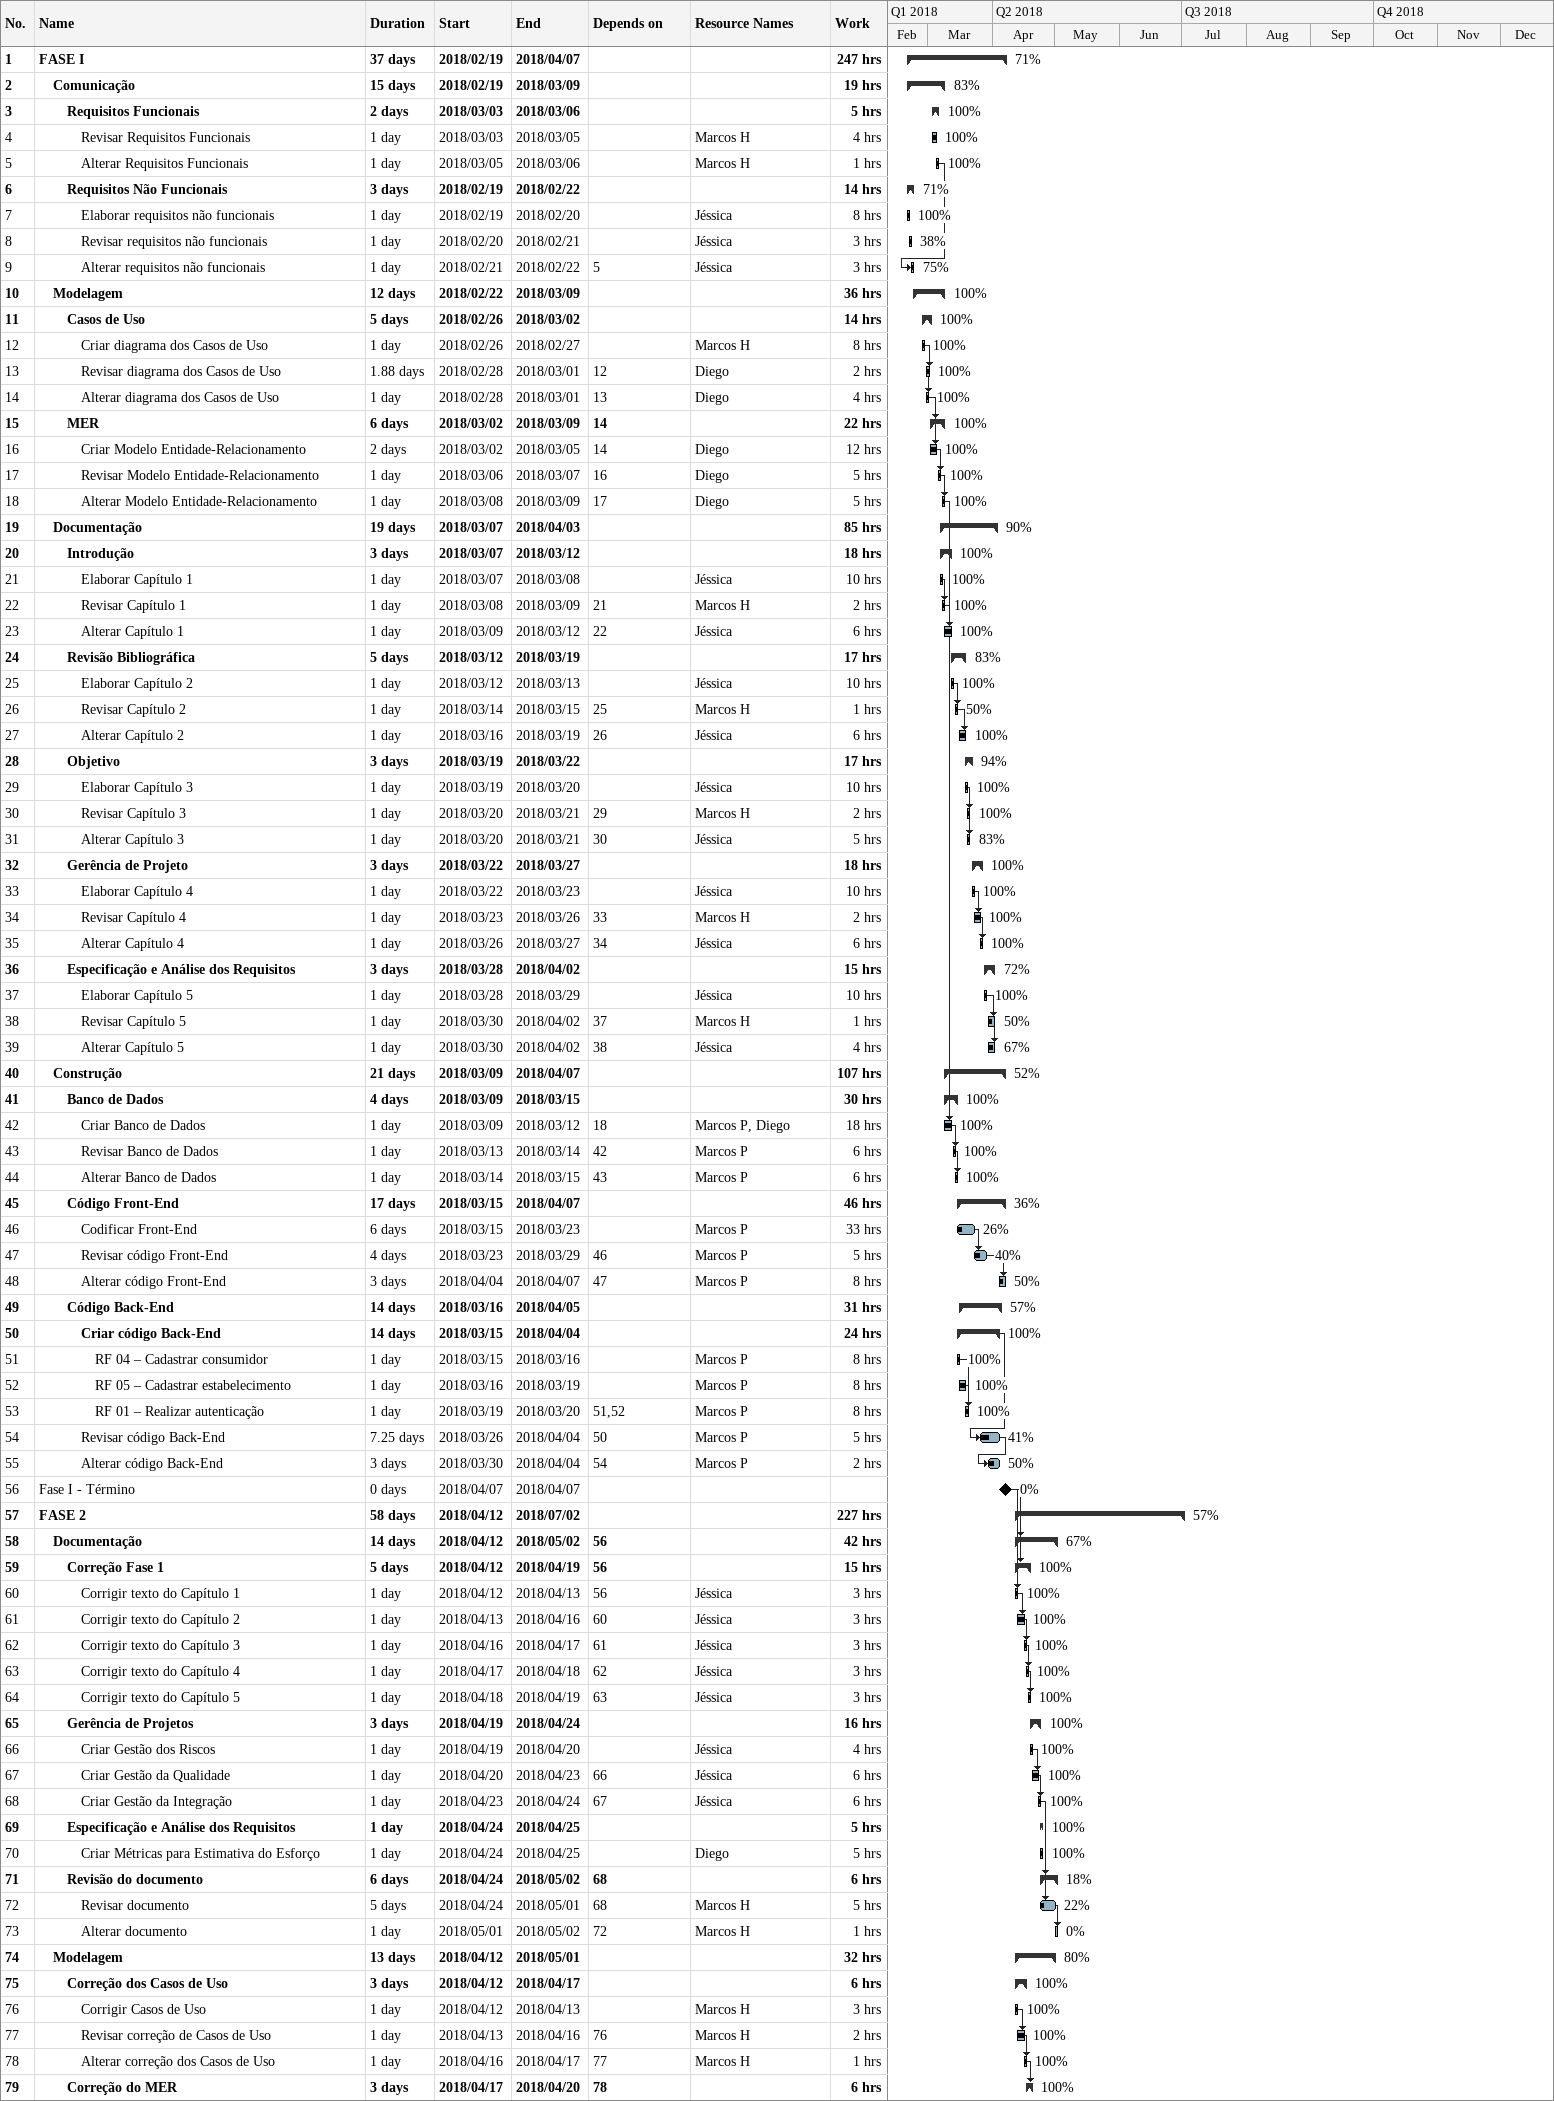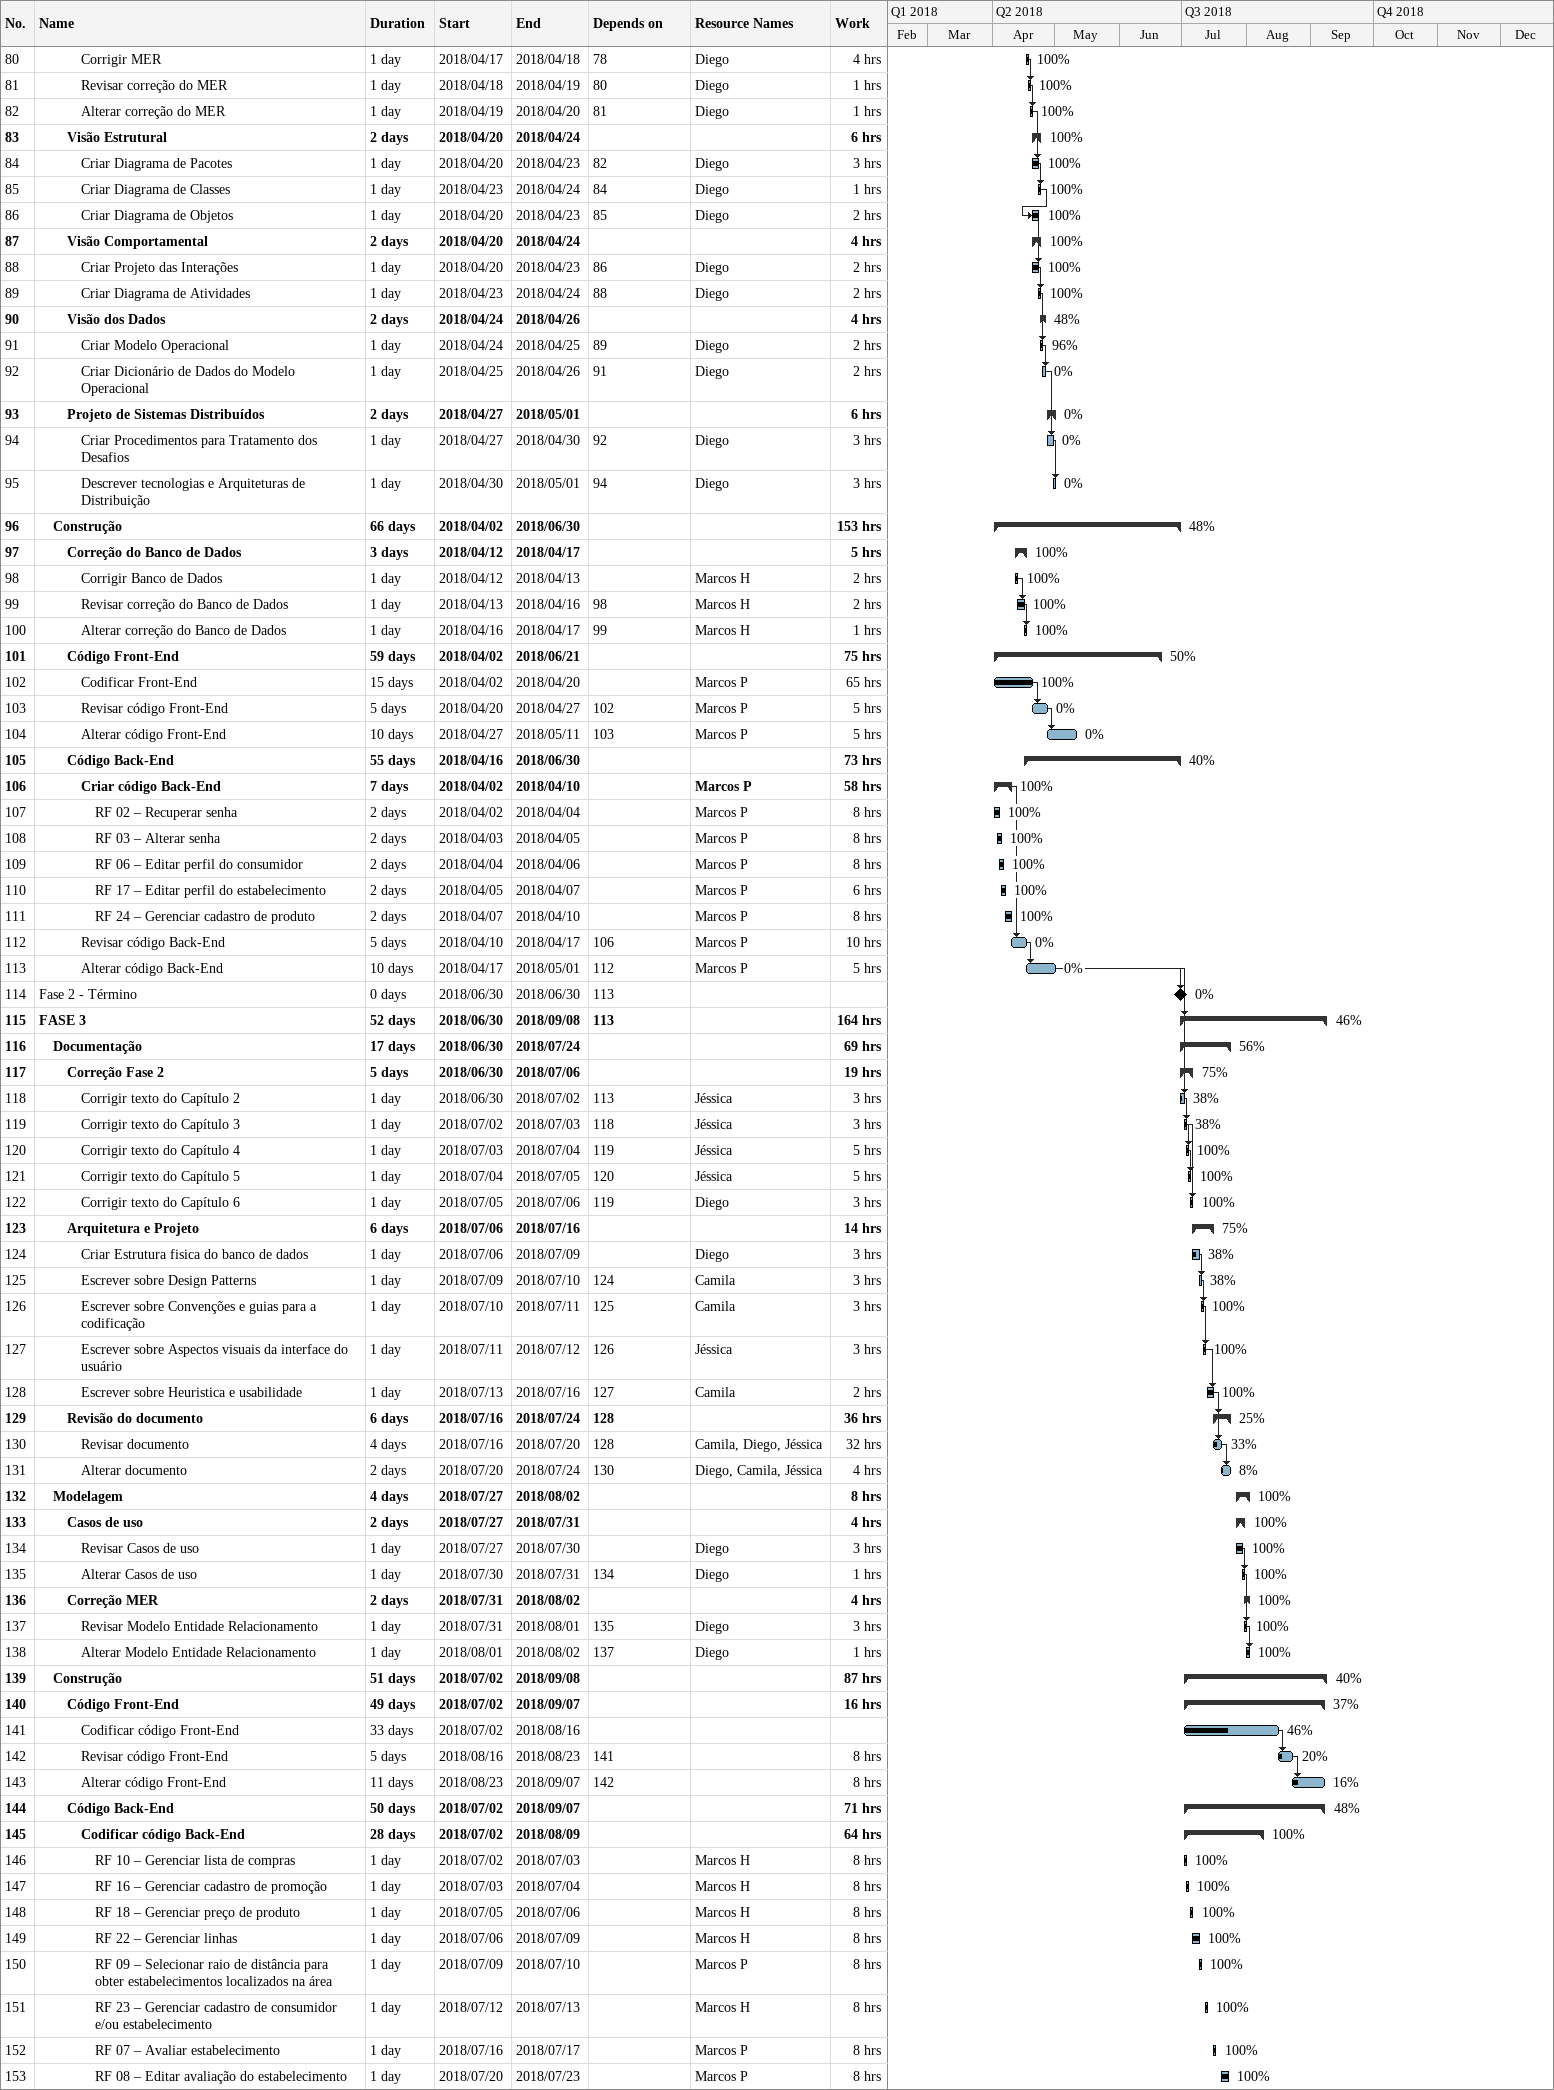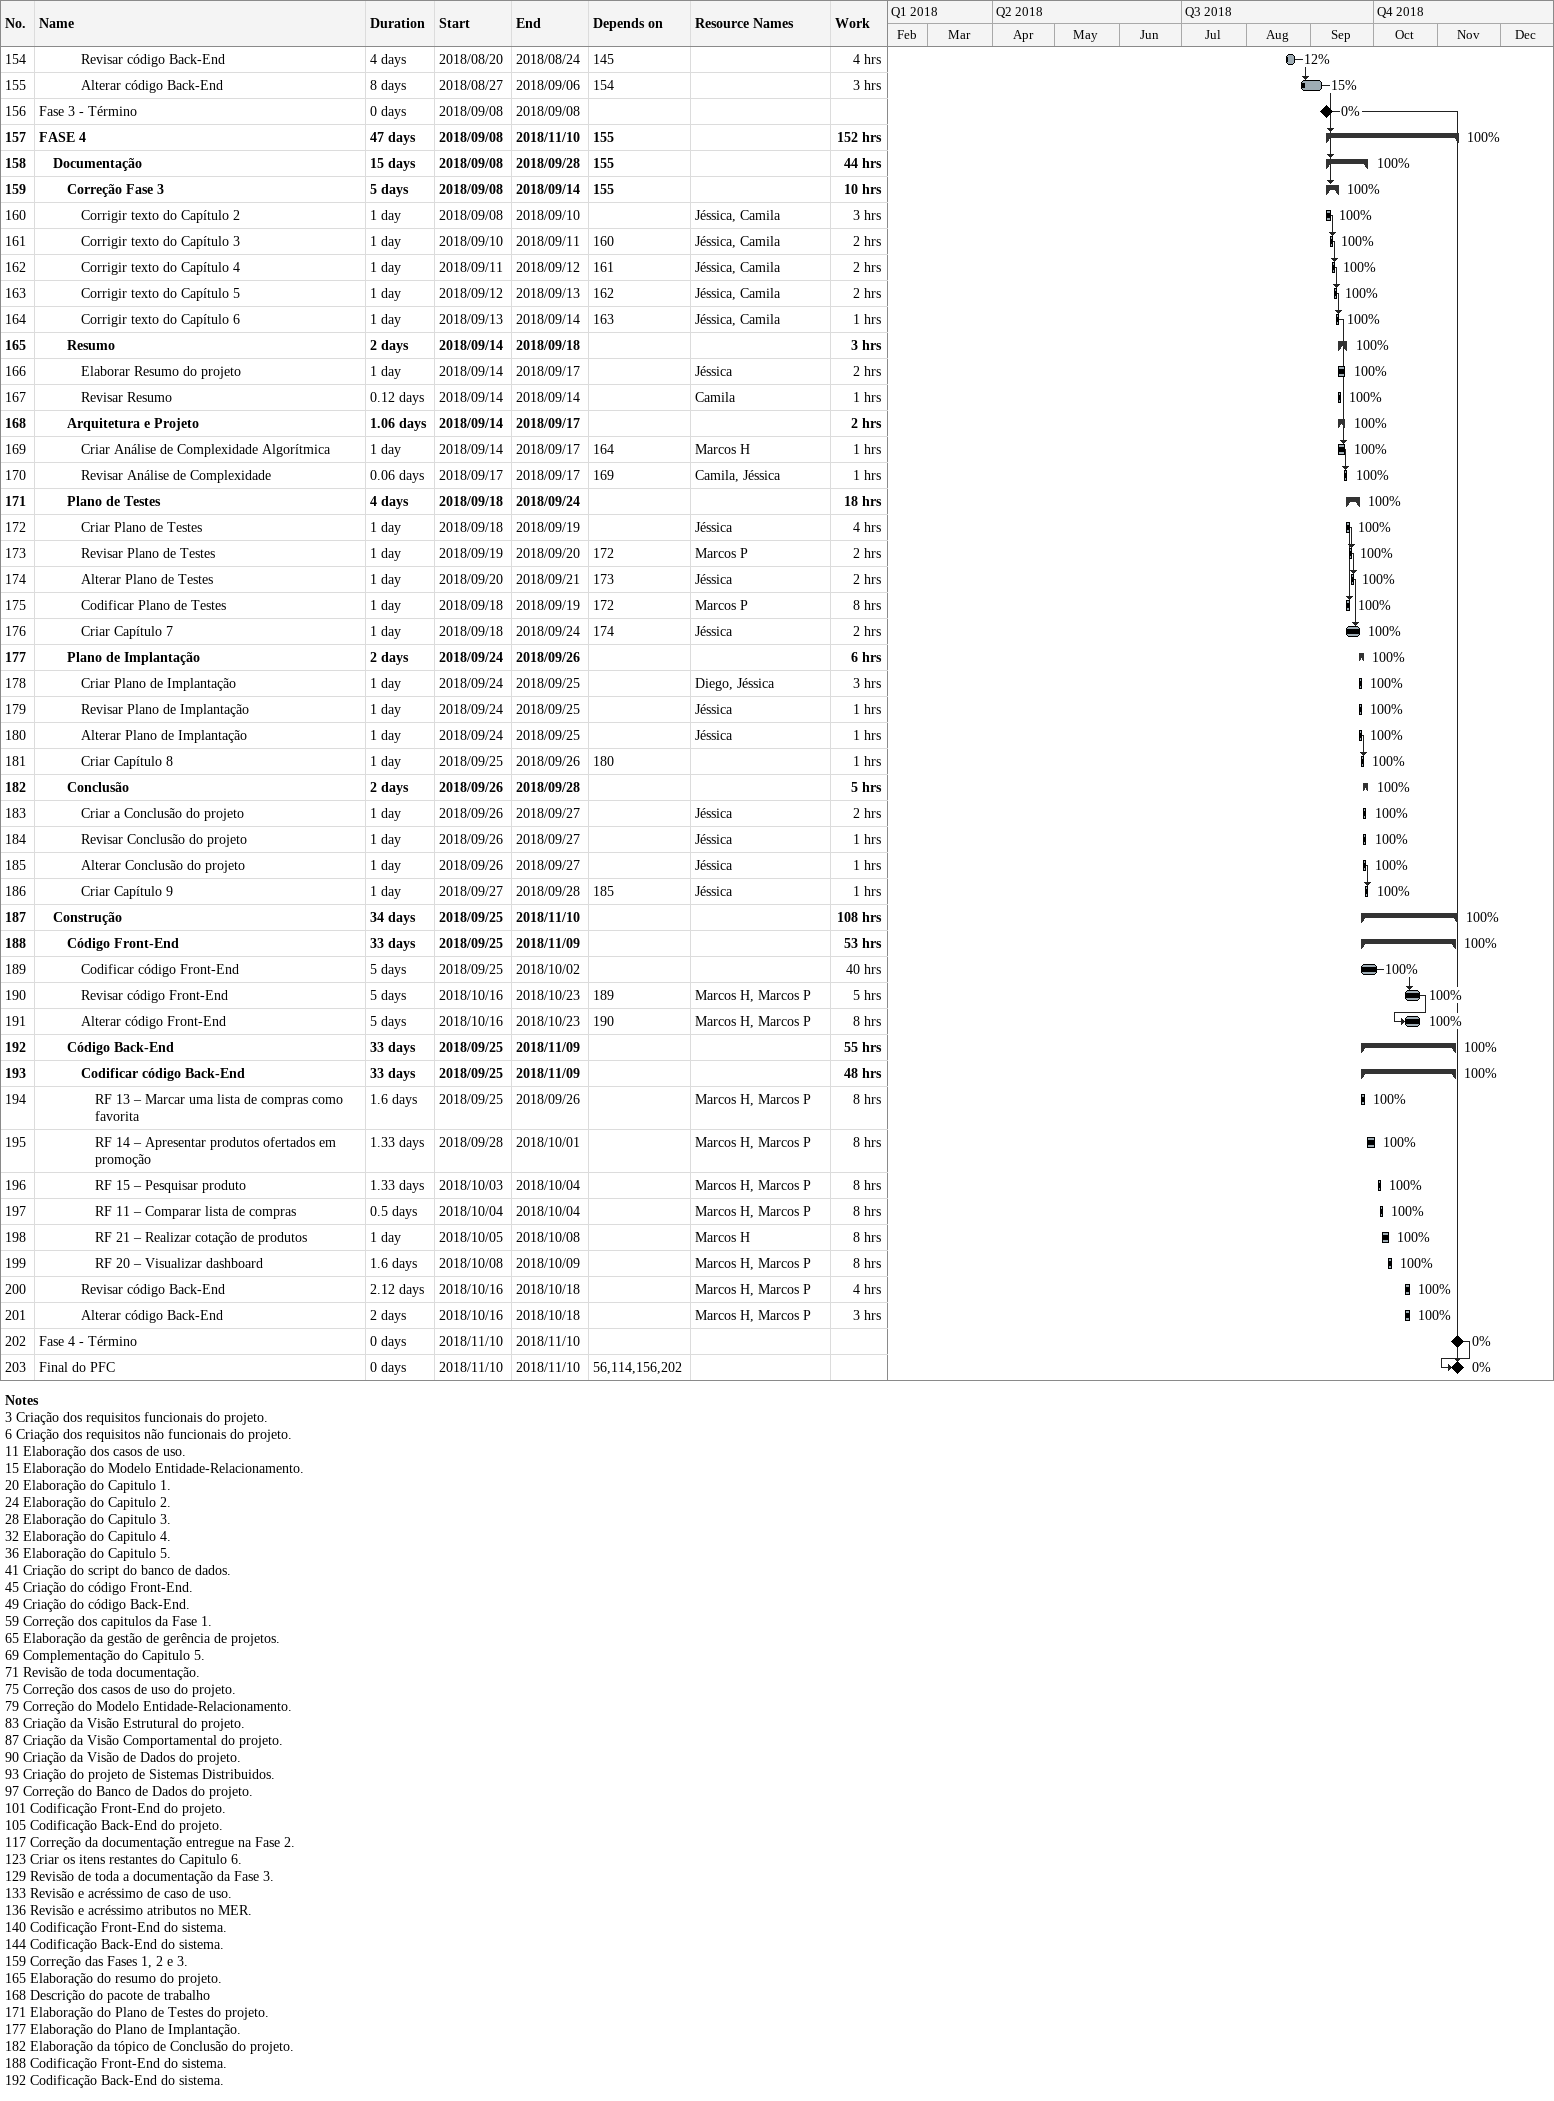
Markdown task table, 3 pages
| ID | Level | Task | Duration | Start | Finish | Predecessors | Resources | % complete | Work (h) |
|---|---|---|---|---|---|---|---|---|---|
| 1 | 1 | **FASE I** | 37d | 2018-02-19 | 2018-04-07 |  |  | 71 | 247 |
| 2 | 2 | **Comunicação** | 15d | 2018-02-19 | 2018-03-09 |  |  | 83 | 19 |
| 3 | 3 | **Requisitos Funcionais** | 2d | 2018-03-03 | 2018-03-06 |  |  | 100 | 5 |
| 4 | 4 | Revisar Requisitos Funcionais | 1d | 2018-03-03 | 2018-03-05 |  | Marcos H | 100 | 4 |
| 5 | 4 | Alterar Requisitos Funcionais | 1d | 2018-03-05 | 2018-03-06 |  | Marcos H | 100 | 1 |
| 6 | 3 | **Requisitos Não Funcionais** | 3d | 2018-02-19 | 2018-02-22 |  |  | 71 | 14 |
| 7 | 4 | Elaborar requisitos não funcionais | 1d | 2018-02-19 | 2018-02-20 |  | Jéssica | 100 | 8 |
| 8 | 4 | Revisar requisitos não funcionais | 1d | 2018-02-20 | 2018-02-21 |  | Jéssica | 38 | 3 |
| 9 | 4 | Alterar requisitos não funcionais | 1d | 2018-02-21 | 2018-02-22 | 5 | Jéssica | 75 | 3 |
| 10 | 2 | **Modelagem** | 12d | 2018-02-22 | 2018-03-09 |  |  | 100 | 36 |
| 11 | 3 | **Casos de Uso** | 5d | 2018-02-26 | 2018-03-02 |  |  | 100 | 14 |
| 12 | 4 | Criar diagrama dos Casos de Uso | 1d | 2018-02-26 | 2018-02-27 |  | Marcos H | 100 | 8 |
| 13 | 4 | Revisar diagrama dos Casos de Uso | 1.88d | 2018-02-28 | 2018-03-01 | 12 | Diego | 100 | 2 |
| 14 | 4 | Alterar diagrama dos Casos de Uso | 1d | 2018-02-28 | 2018-03-01 | 13 | Diego | 100 | 4 |
| 15 | 3 | **MER** | 6d | 2018-03-02 | 2018-03-09 | 14 |  | 100 | 22 |
| 16 | 4 | Criar Modelo Entidade-Relacionamento | 2d | 2018-03-02 | 2018-03-05 | 14 | Diego | 100 | 12 |
| 17 | 4 | Revisar Modelo Entidade-Relacionamento | 1d | 2018-03-06 | 2018-03-07 | 16 | Diego | 100 | 5 |
| 18 | 4 | Alterar Modelo Entidade-Relacionamento | 1d | 2018-03-08 | 2018-03-09 | 17 | Diego | 100 | 5 |
| 19 | 2 | **Documentação** | 19d | 2018-03-07 | 2018-04-03 |  |  | 90 | 85 |
| 20 | 3 | **Introdução** | 3d | 2018-03-07 | 2018-03-12 |  |  | 100 | 18 |
| 21 | 4 | Elaborar Capítulo 1 | 1d | 2018-03-07 | 2018-03-08 |  | Jéssica | 100 | 10 |
| 22 | 4 | Revisar Capítulo 1 | 1d | 2018-03-08 | 2018-03-09 | 21 | Marcos H | 100 | 2 |
| 23 | 4 | Alterar Capítulo 1 | 1d | 2018-03-09 | 2018-03-12 | 22 | Jéssica | 100 | 6 |
| 24 | 3 | **Revisão Bibliográfica** | 5d | 2018-03-12 | 2018-03-19 |  |  | 83 | 17 |
| 25 | 4 | Elaborar Capítulo 2 | 1d | 2018-03-12 | 2018-03-13 |  | Jéssica | 100 | 10 |
| 26 | 4 | Revisar Capítulo 2 | 1d | 2018-03-14 | 2018-03-15 | 25 | Marcos H | 50 | 1 |
| 27 | 4 | Alterar Capítulo 2 | 1d | 2018-03-16 | 2018-03-19 | 26 | Jéssica | 100 | 6 |
| 28 | 3 | **Objetivo** | 3d | 2018-03-19 | 2018-03-22 |  |  | 94 | 17 |
| 29 | 4 | Elaborar Capítulo 3 | 1d | 2018-03-19 | 2018-03-20 |  | Jéssica | 100 | 10 |
| 30 | 4 | Revisar Capítulo 3 | 1d | 2018-03-20 | 2018-03-21 | 29 | Marcos H | 100 | 2 |
| 31 | 4 | Alterar Capítulo 3 | 1d | 2018-03-20 | 2018-03-21 | 30 | Jéssica | 83 | 5 |
| 32 | 3 | **Gerência de Projeto** | 3d | 2018-03-22 | 2018-03-27 |  |  | 100 | 18 |
| 33 | 4 | Elaborar Capítulo 4 | 1d | 2018-03-22 | 2018-03-23 |  | Jéssica | 100 | 10 |
| 34 | 4 | Revisar Capítulo 4 | 1d | 2018-03-23 | 2018-03-26 | 33 | Marcos H | 100 | 2 |
| 35 | 4 | Alterar Capítulo 4 | 1d | 2018-03-26 | 2018-03-27 | 34 | Jéssica | 100 | 6 |
| 36 | 3 | **Especificação e Análise dos Requisitos** | 3d | 2018-03-28 | 2018-04-02 |  |  | 72 | 15 |
| 37 | 4 | Elaborar Capítulo 5 | 1d | 2018-03-28 | 2018-03-29 |  | Jéssica | 100 | 10 |
| 38 | 4 | Revisar Capítulo 5 | 1d | 2018-03-30 | 2018-04-02 | 37 | Marcos H | 50 | 1 |
| 39 | 4 | Alterar Capítulo 5 | 1d | 2018-03-30 | 2018-04-02 | 38 | Jéssica | 67 | 4 |
| 40 | 2 | **Construção** | 21d | 2018-03-09 | 2018-04-07 |  |  | 52 | 107 |
| 41 | 3 | **Banco de Dados** | 4d | 2018-03-09 | 2018-03-15 |  |  | 100 | 30 |
| 42 | 4 | Criar Banco de Dados | 1d | 2018-03-09 | 2018-03-12 | 18 | Marcos P, Diego | 100 | 18 |
| 43 | 4 | Revisar Banco de Dados | 1d | 2018-03-13 | 2018-03-14 | 42 | Marcos P | 100 | 6 |
| 44 | 4 | Alterar Banco de Dados | 1d | 2018-03-14 | 2018-03-15 | 43 | Marcos P | 100 | 6 |
| 45 | 3 | **Código Front-End** | 17d | 2018-03-15 | 2018-04-07 |  |  | 36 | 46 |
| 46 | 4 | Codificar Front-End | 6d | 2018-03-15 | 2018-03-23 |  | Marcos P | 26 | 33 |
| 47 | 4 | Revisar código Front-End | 4d | 2018-03-23 | 2018-03-29 | 46 | Marcos P | 40 | 5 |
| 48 | 4 | Alterar código Front-End | 3d | 2018-04-04 | 2018-04-07 | 47 | Marcos P | 50 | 8 |
| 49 | 3 | **Código Back-End** | 14d | 2018-03-16 | 2018-04-05 |  |  | 57 | 31 |
| 50 | 4 | **Criar código Back-End** | 14d | 2018-03-15 | 2018-04-04 |  |  | 100 | 24 |
| 51 | 5 | RF 04 – Cadastrar consumidor | 1d | 2018-03-15 | 2018-03-16 |  | Marcos P | 100 | 8 |
| 52 | 5 | RF 05 – Cadastrar estabelecimento | 1d | 2018-03-16 | 2018-03-19 |  | Marcos P | 100 | 8 |
| 53 | 5 | RF 01 – Realizar autenticação | 1d | 2018-03-19 | 2018-03-20 | 51, 52 | Marcos P | 100 | 8 |
| 54 | 4 | Revisar código Back-End | 7.25d | 2018-03-26 | 2018-04-04 | 50 | Marcos P | 41 | 5 |
| 55 | 4 | Alterar código Back-End | 3d | 2018-03-30 | 2018-04-04 | 54 | Marcos P | 50 | 2 |
| 56 | 1 | Fase I - Término | 0d | 2018-04-07 | 2018-04-07 |  |  | 0 |  |
| 57 | 1 | **FASE 2** | 58d | 2018-04-12 | 2018-07-02 |  |  | 57 | 227 |
| 58 | 2 | **Documentação** | 14d | 2018-04-12 | 2018-05-02 | 56 |  | 67 | 42 |
| 59 | 3 | **Correção Fase 1** | 5d | 2018-04-12 | 2018-04-19 | 56 |  | 100 | 15 |
| 60 | 4 | Corrigir texto do Capítulo 1 | 1d | 2018-04-12 | 2018-04-13 | 56 | Jéssica | 100 | 3 |
| 61 | 4 | Corrigir texto do Capítulo 2 | 1d | 2018-04-13 | 2018-04-16 | 60 | Jéssica | 100 | 3 |
| 62 | 4 | Corrigir texto do Capítulo 3 | 1d | 2018-04-16 | 2018-04-17 | 61 | Jéssica | 100 | 3 |
| 63 | 4 | Corrigir texto do Capítulo 4 | 1d | 2018-04-17 | 2018-04-18 | 62 | Jéssica | 100 | 3 |
| 64 | 4 | Corrigir texto do Capítulo 5 | 1d | 2018-04-18 | 2018-04-19 | 63 | Jéssica | 100 | 3 |
| 65 | 3 | **Gerência de Projetos** | 3d | 2018-04-19 | 2018-04-24 |  |  | 100 | 16 |
| 66 | 4 | Criar Gestão dos Riscos | 1d | 2018-04-19 | 2018-04-20 |  | Jéssica | 100 | 4 |
| 67 | 4 | Criar Gestão da Qualidade | 1d | 2018-04-20 | 2018-04-23 | 66 | Jéssica | 100 | 6 |
| 68 | 4 | Criar Gestão da Integração | 1d | 2018-04-23 | 2018-04-24 | 67 | Jéssica | 100 | 6 |
| 69 | 3 | **Especificação e Análise dos Requisitos** | 1d | 2018-04-24 | 2018-04-25 |  |  | 100 | 5 |
| 70 | 4 | Criar Métricas para Estimativa do Esforço | 1d | 2018-04-24 | 2018-04-25 |  | Diego | 100 | 5 |
| 71 | 3 | **Revisão do documento** | 6d | 2018-04-24 | 2018-05-02 | 68 |  | 18 | 6 |
| 72 | 4 | Revisar documento | 5d | 2018-04-24 | 2018-05-01 | 68 | Marcos H | 22 | 5 |
| 73 | 4 | Alterar documento | 1d | 2018-05-01 | 2018-05-02 | 72 | Marcos H | 0 | 1 |
| 74 | 2 | **Modelagem** | 13d | 2018-04-12 | 2018-05-01 |  |  | 80 | 32 |
| 75 | 3 | **Correção dos Casos de Uso** | 3d | 2018-04-12 | 2018-04-17 |  |  | 100 | 6 |
| 76 | 4 | Corrigir Casos de Uso | 1d | 2018-04-12 | 2018-04-13 |  | Marcos H | 100 | 3 |
| 77 | 4 | Revisar correção de Casos de Uso | 1d | 2018-04-13 | 2018-04-16 | 76 | Marcos H | 100 | 2 |
| 78 | 4 | Alterar correção dos Casos de Uso | 1d | 2018-04-16 | 2018-04-17 | 77 | Marcos H | 100 | 1 |
| 79 | 3 | **Correção do MER** | 3d | 2018-04-17 | 2018-04-20 | 78 |  | 100 | 6 |
| 80 | 4 | Corrigir MER | 1d | 2018-04-17 | 2018-04-18 | 78 | Diego | 100 | 4 |
| 81 | 4 | Revisar correção do MER | 1d | 2018-04-18 | 2018-04-19 | 80 | Diego | 100 | 1 |
| 82 | 4 | Alterar correção do MER | 1d | 2018-04-19 | 2018-04-20 | 81 | Diego | 100 | 1 |
| 83 | 3 | **Visão Estrutural** | 2d | 2018-04-20 | 2018-04-24 |  |  | 100 | 6 |
| 84 | 4 | Criar Diagrama de Pacotes | 1d | 2018-04-20 | 2018-04-23 | 82 | Diego | 100 | 3 |
| 85 | 4 | Criar Diagrama de Classes | 1d | 2018-04-23 | 2018-04-24 | 84 | Diego | 100 | 1 |
| 86 | 4 | Criar Diagrama de Objetos | 1d | 2018-04-20 | 2018-04-23 | 85 | Diego | 100 | 2 |
| 87 | 3 | **Visão Comportamental** | 2d | 2018-04-20 | 2018-04-24 |  |  | 100 | 4 |
| 88 | 4 | Criar Projeto das Interações | 1d | 2018-04-20 | 2018-04-23 | 86 | Diego | 100 | 2 |
| 89 | 4 | Criar Diagrama de Atividades | 1d | 2018-04-23 | 2018-04-24 | 88 | Diego | 100 | 2 |
| 90 | 3 | **Visão dos Dados** | 2d | 2018-04-24 | 2018-04-26 |  |  | 48 | 4 |
| 91 | 4 | Criar Modelo Operacional | 1d | 2018-04-24 | 2018-04-25 | 89 | Diego | 96 | 2 |
| 92 | 4 | Criar Dicionário de Dados do Modelo Operacional | 1d | 2018-04-25 | 2018-04-26 | 91 | Diego | 0 | 2 |
| 93 | 3 | **Projeto de Sistemas Distribuídos** | 2d | 2018-04-27 | 2018-05-01 |  |  | 0 | 6 |
| 94 | 4 | Criar Procedimentos para Tratamento dos Desafios | 1d | 2018-04-27 | 2018-04-30 | 92 | Diego | 0 | 3 |
| 95 | 4 | Descrever tecnologias e Arquiteturas de Distribuição | 1d | 2018-04-30 | 2018-05-01 | 94 | Diego | 0 | 3 |
| 96 | 2 | **Construção** | 66d | 2018-04-02 | 2018-06-30 |  |  | 48 | 153 |
| 97 | 3 | **Correção do Banco de Dados** | 3d | 2018-04-12 | 2018-04-17 |  |  | 100 | 5 |
| 98 | 4 | Corrigir Banco de Dados | 1d | 2018-04-12 | 2018-04-13 |  | Marcos H | 100 | 2 |
| 99 | 4 | Revisar correção do Banco de Dados | 1d | 2018-04-13 | 2018-04-16 | 98 | Marcos H | 100 | 2 |
| 100 | 4 | Alterar correção do Banco de Dados | 1d | 2018-04-16 | 2018-04-17 | 99 | Marcos H | 100 | 1 |
| 101 | 3 | **Código Front-End** | 59d | 2018-04-02 | 2018-06-21 |  |  | 50 | 75 |
| 102 | 4 | Codificar Front-End | 15d | 2018-04-02 | 2018-04-20 |  | Marcos P | 100 | 65 |
| 103 | 4 | Revisar código Front-End | 5d | 2018-04-20 | 2018-04-27 | 102 | Marcos P | 0 | 5 |
| 104 | 4 | Alterar código Front-End | 10d | 2018-04-27 | 2018-05-11 | 103 | Marcos P | 0 | 5 |
| 105 | 3 | **Código Back-End** | 55d | 2018-04-16 | 2018-06-30 |  |  | 40 | 73 |
| 106 | 4 | **Criar código Back-End** | 7d | 2018-04-02 | 2018-04-10 |  | Marcos P | 100 | 58 |
| 107 | 5 | RF 02 – Recuperar senha | 2d | 2018-04-02 | 2018-04-04 |  | Marcos P | 100 | 8 |
| 108 | 5 | RF 03 – Alterar senha | 2d | 2018-04-03 | 2018-04-05 |  | Marcos P | 100 | 8 |
| 109 | 5 | RF 06 – Editar perfil do consumidor | 2d | 2018-04-04 | 2018-04-06 |  | Marcos P | 100 | 8 |
| 110 | 5 | RF 17 – Editar perfil do estabelecimento | 2d | 2018-04-05 | 2018-04-07 |  | Marcos P | 100 | 6 |
| 111 | 5 | RF 24 – Gerenciar cadastro de produto | 2d | 2018-04-07 | 2018-04-10 |  | Marcos P | 100 | 8 |
| 112 | 4 | Revisar código Back-End | 5d | 2018-04-10 | 2018-04-17 | 106 | Marcos P | 0 | 10 |
| 113 | 4 | Alterar código Back-End | 10d | 2018-04-17 | 2018-05-01 | 112 | Marcos P | 0 | 5 |
| 114 | 1 | Fase 2 - Término | 0d | 2018-06-30 | 2018-06-30 | 113 |  | 0 |  |
| 115 | 1 | **FASE 3** | 52d | 2018-06-30 | 2018-09-08 | 113 |  | 46 | 164 |
| 116 | 2 | **Documentação** | 17d | 2018-06-30 | 2018-07-24 |  |  | 56 | 69 |
| 117 | 3 | **Correção Fase 2** | 5d | 2018-06-30 | 2018-07-06 |  |  | 75 | 19 |
| 118 | 4 | Corrigir texto do Capítulo 2 | 1d | 2018-06-30 | 2018-07-02 | 113 | Jéssica | 38 | 3 |
| 119 | 4 | Corrigir texto do Capítulo 3 | 1d | 2018-07-02 | 2018-07-03 | 118 | Jéssica | 38 | 3 |
| 120 | 4 | Corrigir texto do Capítulo 4 | 1d | 2018-07-03 | 2018-07-04 | 119 | Jéssica | 100 | 5 |
| 121 | 4 | Corrigir texto do Capítulo 5 | 1d | 2018-07-04 | 2018-07-05 | 120 | Jéssica | 100 | 5 |
| 122 | 4 | Corrigir texto do Capítulo 6 | 1d | 2018-07-05 | 2018-07-06 | 119 | Diego | 100 | 3 |
| 123 | 3 | **Arquitetura e Projeto** | 6d | 2018-07-06 | 2018-07-16 |  |  | 75 | 14 |
| 124 | 4 | Criar Estrutura fisica do banco de dados | 1d | 2018-07-06 | 2018-07-09 |  | Diego | 38 | 3 |
| 125 | 4 | Escrever sobre Design Patterns | 1d | 2018-07-09 | 2018-07-10 | 124 | Camila | 38 | 3 |
| 126 | 4 | Escrever sobre Convenções e guias para a codificação | 1d | 2018-07-10 | 2018-07-11 | 125 | Camila | 100 | 3 |
| 127 | 4 | Escrever sobre Aspectos visuais da interface do usuário | 1d | 2018-07-11 | 2018-07-12 | 126 | Jéssica | 100 | 3 |
| 128 | 4 | Escrever sobre Heuristica e usabilidade | 1d | 2018-07-13 | 2018-07-16 | 127 | Camila | 100 | 2 |
| 129 | 3 | **Revisão do documento** | 6d | 2018-07-16 | 2018-07-24 | 128 |  | 25 | 36 |
| 130 | 4 | Revisar documento | 4d | 2018-07-16 | 2018-07-20 | 128 | Camila, Diego, Jéssica | 33 | 32 |
| 131 | 4 | Alterar documento | 2d | 2018-07-20 | 2018-07-24 | 130 | Diego, Camila, Jéssica | 8 | 4 |
| 132 | 2 | **Modelagem** | 4d | 2018-07-27 | 2018-08-02 |  |  | 100 | 8 |
| 133 | 3 | **Casos de uso** | 2d | 2018-07-27 | 2018-07-31 |  |  | 100 | 4 |
| 134 | 4 | Revisar Casos de uso | 1d | 2018-07-27 | 2018-07-30 |  | Diego | 100 | 3 |
| 135 | 4 | Alterar Casos de uso | 1d | 2018-07-30 | 2018-07-31 | 134 | Diego | 100 | 1 |
| 136 | 3 | **Correção MER** | 2d | 2018-07-31 | 2018-08-02 |  |  | 100 | 4 |
| 137 | 4 | Revisar Modelo Entidade Relacionamento | 1d | 2018-07-31 | 2018-08-01 | 135 | Diego | 100 | 3 |
| 138 | 4 | Alterar Modelo Entidade Relacionamento | 1d | 2018-08-01 | 2018-08-02 | 137 | Diego | 100 | 1 |
| 139 | 2 | **Construção** | 51d | 2018-07-02 | 2018-09-08 |  |  | 40 | 87 |
| 140 | 3 | **Código Front-End** | 49d | 2018-07-02 | 2018-09-07 |  |  | 37 | 16 |
| 141 | 4 | Codificar código Front-End | 33d | 2018-07-02 | 2018-08-16 |  |  | 46 |  |
| 142 | 4 | Revisar código Front-End | 5d | 2018-08-16 | 2018-08-23 | 141 |  | 20 | 8 |
| 143 | 4 | Alterar código Front-End | 11d | 2018-08-23 | 2018-09-07 | 142 |  | 16 | 8 |
| 144 | 3 | **Código Back-End** | 50d | 2018-07-02 | 2018-09-07 |  |  | 48 | 71 |
| 145 | 4 | **Codificar código Back-End** | 28d | 2018-07-02 | 2018-08-09 |  |  | 100 | 64 |
| 146 | 5 | RF 10 – Gerenciar lista de compras | 1d | 2018-07-02 | 2018-07-03 |  | Marcos H | 100 | 8 |
| 147 | 5 | RF 16 – Gerenciar cadastro de promoção | 1d | 2018-07-03 | 2018-07-04 |  | Marcos H | 100 | 8 |
| 148 | 5 | RF 18 – Gerenciar preço de produto | 1d | 2018-07-05 | 2018-07-06 |  | Marcos H | 100 | 8 |
| 149 | 5 | RF 22 – Gerenciar linhas | 1d | 2018-07-06 | 2018-07-09 |  | Marcos H | 100 | 8 |
| 150 | 5 | RF 09 – Selecionar raio de distância para obter estabelecimentos localizados na área | 1d | 2018-07-09 | 2018-07-10 |  | Marcos P | 100 | 8 |
| 151 | 5 | RF 23 – Gerenciar cadastro de consumidor e/ou estabelecimento | 1d | 2018-07-12 | 2018-07-13 |  | Marcos H | 100 | 8 |
| 152 | 5 | RF 07 – Avaliar estabelecimento | 1d | 2018-07-16 | 2018-07-17 |  | Marcos P | 100 | 8 |
| 153 | 5 | RF 08 – Editar avaliação do estabelecimento | 1d | 2018-07-20 | 2018-07-23 |  | Marcos P | 100 | 8 |
| 154 | 4 | Revisar código Back-End | 4d | 2018-08-20 | 2018-08-24 | 145 |  | 12 | 4 |
| 155 | 4 | Alterar código Back-End | 8d | 2018-08-27 | 2018-09-06 | 154 |  | 15 | 3 |
| 156 | 1 | Fase 3 - Término | 0d | 2018-09-08 | 2018-09-08 |  |  | 0 |  |
| 157 | 1 | **FASE 4** | 47d | 2018-09-08 | 2018-11-10 | 155 |  | 100 | 152 |
| 158 | 2 | **Documentação** | 15d | 2018-09-08 | 2018-09-28 | 155 |  | 100 | 44 |
| 159 | 3 | **Correção Fase 3** | 5d | 2018-09-08 | 2018-09-14 | 155 |  | 100 | 10 |
| 160 | 4 | Corrigir texto do Capítulo 2 | 1d | 2018-09-08 | 2018-09-10 |  | Jéssica, Camila | 100 | 3 |
| 161 | 4 | Corrigir texto do Capítulo 3 | 1d | 2018-09-10 | 2018-09-11 | 160 | Jéssica, Camila | 100 | 2 |
| 162 | 4 | Corrigir texto do Capítulo 4 | 1d | 2018-09-11 | 2018-09-12 | 161 | Jéssica, Camila | 100 | 2 |
| 163 | 4 | Corrigir texto do Capítulo 5 | 1d | 2018-09-12 | 2018-09-13 | 162 | Jéssica, Camila | 100 | 2 |
| 164 | 4 | Corrigir texto do Capítulo 6 | 1d | 2018-09-13 | 2018-09-14 | 163 | Jéssica, Camila | 100 | 1 |
| 165 | 3 | **Resumo** | 2d | 2018-09-14 | 2018-09-18 |  |  | 100 | 3 |
| 166 | 4 | Elaborar Resumo do projeto | 1d | 2018-09-14 | 2018-09-17 |  | Jéssica | 100 | 2 |
| 167 | 4 | Revisar Resumo | 0.12d | 2018-09-14 | 2018-09-14 |  | Camila | 100 | 1 |
| 168 | 3 | **Arquitetura e Projeto** | 1.06d | 2018-09-14 | 2018-09-17 |  |  | 100 | 2 |
| 169 | 4 | Criar Análise de Complexidade Algorítmica | 1d | 2018-09-14 | 2018-09-17 | 164 | Marcos H | 100 | 1 |
| 170 | 4 | Revisar Análise de Complexidade | 0.06d | 2018-09-17 | 2018-09-17 | 169 | Camila, Jéssica | 100 | 1 |
| 171 | 3 | **Plano de Testes** | 4d | 2018-09-18 | 2018-09-24 |  |  | 100 | 18 |
| 172 | 4 | Criar Plano de Testes | 1d | 2018-09-18 | 2018-09-19 |  | Jéssica | 100 | 4 |
| 173 | 4 | Revisar Plano de Testes | 1d | 2018-09-19 | 2018-09-20 | 172 | Marcos P | 100 | 2 |
| 174 | 4 | Alterar Plano de Testes | 1d | 2018-09-20 | 2018-09-21 | 173 | Jéssica | 100 | 2 |
| 175 | 4 | Codificar Plano de Testes | 1d | 2018-09-18 | 2018-09-19 | 172 | Marcos P | 100 | 8 |
| 176 | 4 | Criar Capítulo 7 | 1d | 2018-09-18 | 2018-09-24 | 174 | Jéssica | 100 | 2 |
| 177 | 3 | **Plano de Implantação** | 2d | 2018-09-24 | 2018-09-26 |  |  | 100 | 6 |
| 178 | 4 | Criar Plano de Implantação | 1d | 2018-09-24 | 2018-09-25 |  | Diego, Jéssica | 100 | 3 |
| 179 | 4 | Revisar Plano de Implantação | 1d | 2018-09-24 | 2018-09-25 |  | Jéssica | 100 | 1 |
| 180 | 4 | Alterar Plano de Implantação | 1d | 2018-09-24 | 2018-09-25 |  | Jéssica | 100 | 1 |
| 181 | 4 | Criar Capítulo 8 | 1d | 2018-09-25 | 2018-09-26 | 180 |  | 100 | 1 |
| 182 | 3 | **Conclusão** | 2d | 2018-09-26 | 2018-09-28 |  |  | 100 | 5 |
| 183 | 4 | Criar a Conclusão do projeto | 1d | 2018-09-26 | 2018-09-27 |  | Jéssica | 100 | 2 |
| 184 | 4 | Revisar Conclusão do projeto | 1d | 2018-09-26 | 2018-09-27 |  | Jéssica | 100 | 1 |
| 185 | 4 | Alterar Conclusão do projeto | 1d | 2018-09-26 | 2018-09-27 |  | Jéssica | 100 | 1 |
| 186 | 4 | Criar Capítulo 9 | 1d | 2018-09-27 | 2018-09-28 | 185 | Jéssica | 100 | 1 |
| 187 | 2 | **Construção** | 34d | 2018-09-25 | 2018-11-10 |  |  | 100 | 108 |
| 188 | 3 | **Código Front-End** | 33d | 2018-09-25 | 2018-11-09 |  |  | 100 | 53 |
| 189 | 4 | Codificar código Front-End | 5d | 2018-09-25 | 2018-10-02 |  |  | 100 | 40 |
| 190 | 4 | Revisar código Front-End | 5d | 2018-10-16 | 2018-10-23 | 189 | Marcos H, Marcos P | 100 | 5 |
| 191 | 4 | Alterar código Front-End | 5d | 2018-10-16 | 2018-10-23 | 190 | Marcos H, Marcos P | 100 | 8 |
| 192 | 3 | **Código Back-End** | 33d | 2018-09-25 | 2018-11-09 |  |  | 100 | 55 |
| 193 | 4 | **Codificar código Back-End** | 33d | 2018-09-25 | 2018-11-09 |  |  | 100 | 48 |
| 194 | 5 | RF 13 – Marcar uma lista de compras como favorita | 1.6d | 2018-09-25 | 2018-09-26 |  | Marcos H, Marcos P | 100 | 8 |
| 195 | 5 | RF 14 – Apresentar produtos ofertados em promoção | 1.33d | 2018-09-28 | 2018-10-01 |  | Marcos H, Marcos P | 100 | 8 |
| 196 | 5 | RF 15 – Pesquisar produto | 1.33d | 2018-10-03 | 2018-10-04 |  | Marcos H, Marcos P | 100 | 8 |
| 197 | 5 | RF 11 – Comparar lista de compras | 0.5d | 2018-10-04 | 2018-10-04 |  | Marcos H, Marcos P | 100 | 8 |
| 198 | 5 | RF 21 – Realizar cotação de produtos | 1d | 2018-10-05 | 2018-10-08 |  | Marcos H | 100 | 8 |
| 199 | 5 | RF 20 – Visualizar dashboard | 1.6d | 2018-10-08 | 2018-10-09 |  | Marcos H, Marcos P | 100 | 8 |
| 200 | 4 | Revisar código Back-End | 2.12d | 2018-10-16 | 2018-10-18 |  | Marcos H, Marcos P | 100 | 4 |
| 201 | 4 | Alterar código Back-End | 2d | 2018-10-16 | 2018-10-18 |  | Marcos H, Marcos P | 100 | 3 |
| 202 | 1 | Fase 4 - Término | 0d | 2018-11-10 | 2018-11-10 |  |  | 0 |  |
| 203 | 1 | Final do PFC | 0d | 2018-11-10 | 2018-11-10 | 56, 114, 156, 202 |  | 0 |  |

Notes
- 3: Criação dos requisitos funcionais do projeto.
- 6: Criação dos requisitos não funcionais do projeto.
- 11: Elaboração dos casos de uso.
- 15: Elaboração do Modelo Entidade-Relacionamento.
- 20: Elaboração do Capitulo 1.
- 24: Elaboração do Capitulo 2.
- 28: Elaboração do Capitulo 3.
- 32: Elaboração do Capitulo 4.
- 36: Elaboração do Capitulo 5.
- 41: Criação do script do banco de dados.
- 45: Criação do código Front-End.
- 49: Criação do código Back-End.
- 59: Correção dos capitulos da Fase 1.
- 65: Elaboração da gestão de gerência de projetos.
- 69: Complementação do Capitulo 5.
- 71: Revisão de toda documentação.
- 75: Correção dos casos de uso do projeto.
- 79: Correção do Modelo Entidade-Relacionamento.
- 83: Criação da Visão Estrutural do projeto.
- 87: Criação da Visão Comportamental do projeto.
- 90: Criação da Visão de Dados do projeto.
- 93: Criação do projeto de Sistemas Distribuidos.
- 97: Correção do Banco de Dados do projeto.
- 101: Codificação Front-End do projeto.
- 105: Codificação Back-End do projeto.
- 117: Correção da documentação entregue na Fase 2.
- 123: Criar os itens restantes do Capitulo 6.
- 129: Revisão de toda a documentação da Fase 3.
- 133: Revisão e acréssimo de caso de uso.
- 136: Revisão e acréssimo atributos no MER.
- 140: Codificação Front-End do sistema.
- 144: Codificação Back-End do sistema.
- 159: Correção das Fases 1, 2 e 3.
- 165: Elaboração do resumo do projeto.
- 168: Descrição do pacote de trabalho
- 171: Elaboração do Plano de Testes do projeto.
- 177: Elaboração do Plano de Implantação.
- 182: Elaboração da tópico de Conclusão do projeto.
- 188: Codificação Front-End do sistema.
- 192: Codificação Back-End do sistema.
